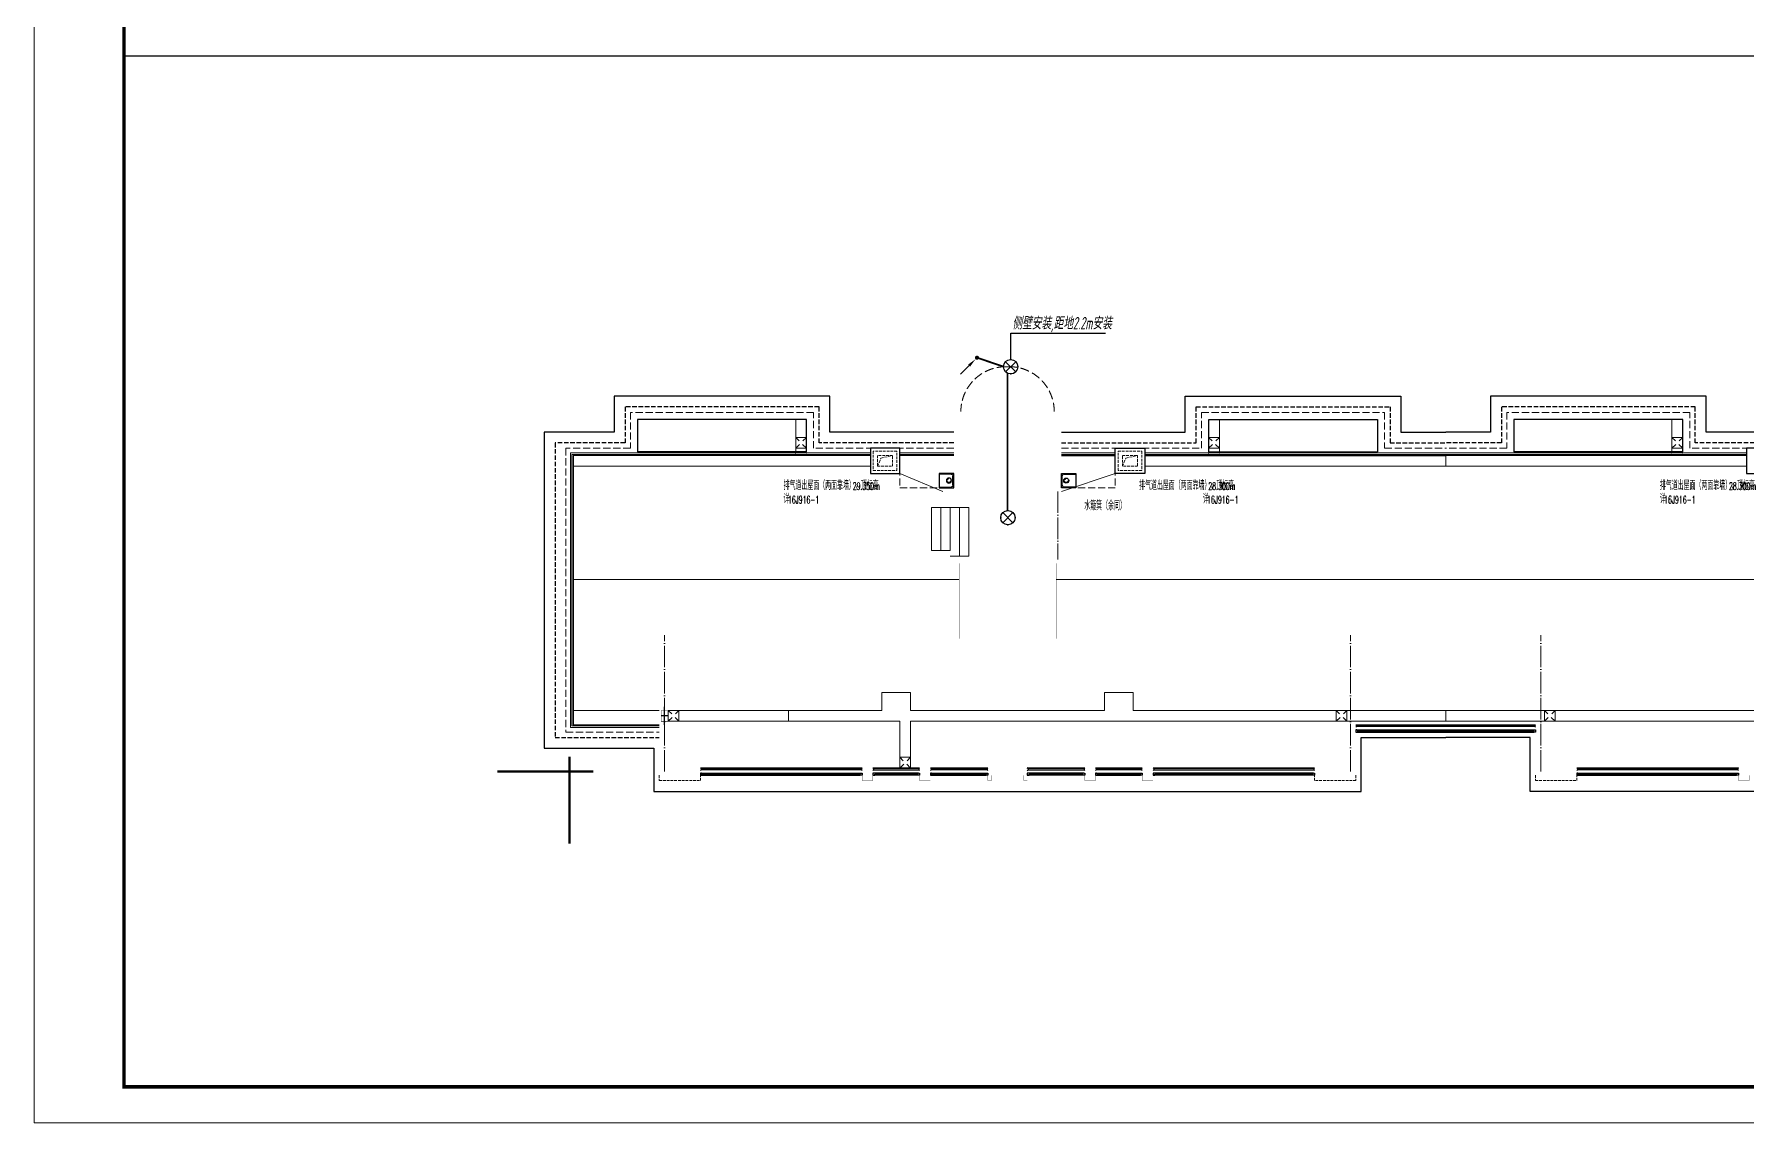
# Model space of a CAD drawing. Extents: x 5031545 to 5313844, y -886381 to -283477.
# Drawn here: x 5061544 to 5109229, y -886381 to -856082 of the extents above; entities that cross this region are included whole.
import ezdxf
from ezdxf.enums import TextEntityAlignment as Align

# ---------------------------------------------------------------- set-up
doc = ezdxf.new("R2010")
doc.units = 0
doc.header["$LTSCALE"] = 1000
doc.header["$MEASUREMENT"] = 0
for name, pattern in [('#P_--_20B1_001_t3$0$DASH', [0.35, 0.25, -0.1]), ('$1$DASH', [0.35, 0.25, -0.1]), ('__DASH', [0.35, 0.25, -0.1]), ('DASH', [0.35, 0.25, -0.1]), ('DOTE', [2.42, 2, -0.2, 0.02, -0.2])]:
    doc.linetypes.add(name, pattern=pattern)
doc.layers.get('0').update_dxf_attribs({"linetype": 'CONTINUOUS'})
for name, color, linetype in [('!!电气', 1, 'CONTINUOUS'), ('$RECOVER_210609100354-0', 7, 'CONTINUOUS'), ('3-栏杆1', 252, 'CONTINUOUS'), ('DIM-照明', 7, 'CONTINUOUS'), ('EQUIP-照明', 3, 'CONTINUOUS'), ('LWIRE', 4, 'CONTINUOUS'), ('ROOF', 183, 'CONTINUOUS'), ('VPIPE-雨水', 4, 'DASH'), ('WIRE-照明', 2, 'CONTINUOUS'), ('机电标识类', 1, 'CONTINUOUS'), ('污水', 3, 'CONTINUOUS'), ('看线', 185, 'CONTINUOUS'), ('管', 193, 'CONTINUOUS'), ('铝合金', 144, 'CONTINUOUS')]:
    doc.layers.add(name, color=color, linetype=linetype)
for name, color, linetype, lineweight in [('DOTE', 19, 'DOTE', 9), ('PUB_TEXT', 7, 'CONTINUOUS', 20), ('STAIR', 252, 'CONTINUOUS', 20), ('图框', 147, 'CONTINUOUS', 20), ('平面-分水线', 189, 'CONTINUOUS', 15), ('平面-排水沟', 86, 'CONTINUOUS', 15), ('平面-栏杆', 56, 'CONTINUOUS', 15), ('平面-看线', 252, 'CONTINUOUS', 15), ('线脚', 6, 'CONTINUOUS', 15)]:
    doc.layers.add(name, color=color, linetype=linetype, lineweight=lineweight)
doc.styles.add('_TCH_DIM', font='SIMPLEX', dxfattribs={"bigfont": 'GBCBIG'})
doc.styles.add('_TEL_DIM', font='simplex.shx', dxfattribs={"width": 0.8, "height": 3.5, "bigfont": 'hztxt.shx'})
doc.styles.add('HZTXT', font='gbeitc.shx', dxfattribs={"width": 0.8, "height": 400, "bigfont": 'hztxt.shx'})
doc.styles.get("Standard").update_dxf_attribs({"font": 'gbenor.shx', "bigfont": 'gbcbig.shx'})

# ---------------------------------------------------------------- blocks, each defined once
blk = doc.blocks.new('R5T6Y7TRF')
at = {"layer": '平面-分水线', "color": 252, "elevation": -134}
blk.add_lwpolyline([(392485, -26438), (392785, -26438), (392785, -26738), (392485, -26738)], close=True, dxfattribs=at)
for points in [[(392485, -26438), (392582, -26534)], [(392485, -26738), (392593, -26629)], [(392676, -26629), (392785, -26738)], [(392688, -26534), (392785, -26438)]]:
    blk.add_lwpolyline(points, dxfattribs=at)
blk = doc.blocks.new('GDGDGDGRGD')
at = {"linetype": '__DASH', "ltscale": 0.1}
blk.add_wipeout([(428917, 296115), (428717, 296115), (428717, 295815), (428917, 295815)], dxfattribs=at).dxf.layer = '污水'
at = {"layer": '机电标识类', "color": 250, "linetype": 'DASH', "ltscale": 400}
for p, q in [((428817, 295715), (428817, 296215)), ((428917, 295965), (428717, 295965))]:
    blk.add_line(p, q, dxfattribs=at)
at = {"layer": '污水', "linetype": '__DASH', "ltscale": 0.1, "const_width": 10}
blk.add_lwpolyline([(428917, 296115), (428717, 296115), (428717, 295815), (428917, 295815)], close=True, dxfattribs=at)
blk = doc.blocks.new('A$C3EB2330C')
at = {"layer": '管'}
for p, q in [((0, 380), (330, 380)), ((330, 20), (0, 20)), ((380, 330), (380, 70))]:
    blk.add_line(p, q, dxfattribs=at)
blk.add_lwpolyline([(400, 400), (400, 0), (0, 0), (0, 400)], close=True, dxfattribs=at)
for centre, start, end in [((330, 330), 0, 90), ((330, 70), 270, 360)]:
    blk.add_arc(centre, 50, start, end, dxfattribs=at)
blk.add_ellipse((267, 200), major_axis=(-49.5, -49.5), ratio=1, start_param=-0.785398, end_param=5.497787, dxfattribs=at)
blk = doc.blocks.new('$equip$00002539')
for p, q in [((-0.35, 0.35), (0.35, -0.35)), ((0.35, 0.35), (-0.35, -0.35))]:
    blk.add_line(p, q)
at = {"const_width": 0.032}
blk.add_lwpolyline([(-0.5, 0, 1), (0.5, 0, 1), (-0.5, 0, 0.911406)], format="xyb", dxfattribs=at)
blk.add_circle((0, 0), 0.5)
for p in [(-0.5, 0), (0, 0.5), (0.5, 0), (0, -0.5)]:
    blk.add_point(p)
at = {"color": 7, "style": '_TEL_DIM', "flags": 1}
blk.add_attdef('A', text='', height=0.00002, dxfattribs=at).set_placement((0, 0), align=Align.MIDDLE_CENTER)
blk = doc.blocks.new('$TelecSys$00000081')
for p, q in [((0.1, 0.1), (0.1, 0.1)), ((-1.15, -1.15), (-0.55, -0.55)), ((-0.1, -0.1), (-0.1, -0.1))]:
    blk.add_line(p, q)
at = {"const_width": 0.142}
blk.add_lwpolyline([(0.07, 0, 1), (-0.07, 0, 1)], format="xyb", close=True, dxfattribs=at)
blk.add_solid([(-0.62, -0.48), (-0.48, -0.62), (-0.1, -0.1)])
at = {"width": 0.8, "flags": 9}
blk.add_attdef('A', (0, 0), '', height=0.00002, rotation=180, dxfattribs=at)

msp = doc.modelspace()

# ---------------------------------------------------------------- linework, layer by layer
at = {"layer": '!!电气', "color": 6}
msp.add_line((5064043.6, -856681), (5137643.6, -856681), dxfattribs=at)
at = {"layer": '!!电气', "color": 7}
msp.add_lwpolyline([(5088732.7, -865136.8), (5088732.7, -864402.2), (5091373.5, -864402.2)], dxfattribs=at)
at = {"layer": '$RECOVER_210609100354-0', "color": 252, "const_width": 8}
for points in [[(5087296.1, -870806.3), (5087296.1, -872906.3), (5089996.1, -872906.3), (5089996.1, -870806.3)], [(5084596.1, -876706.3), (5084596.1, -876856.3), (5084896.1, -876856.3), (5084896.1, -876706.3)], [(5086196.1, -876706.3), (5086196.1, -876856.3), (5086496.1, -876856.3), (5086496.1, -876706.3)], [(5091096.1, -876706.3), (5091096.1, -876856.3), (5090796.1, -876856.3), (5090796.1, -876706.3)], [(5092696.1, -876706.3), (5092696.1, -876856.3), (5092396.1, -876856.3), (5092396.1, -876706.3)], [(5108996.1, -876706.3), (5108996.1, -876856.3), (5109296.1, -876856.3), (5109296.1, -876706.3)]]:
    msp.add_lwpolyline(points, dxfattribs=at)
at = {"color": 252}
for points in [[(5085646.1, -867606.3), (5084826.1, -867606.3), (5084826.1, -868306.3), (5085646.1, -868306.3)], [(5091646.1, -867606.3), (5092466.1, -867606.3), (5092466.1, -868306.3), (5091646.1, -868306.3)], [(5110046.1, -867606.3), (5109226.1, -867606.3), (5109226.1, -868306.3), (5110046.1, -868306.3)]]:
    msp.add_lwpolyline(points, close=True, dxfattribs=at)
at = {"color": 252, "const_width": 8}
for points in [[(5088096.1, -876706.3), (5088096.1, -876856.3), (5088196.1, -876856.3), (5088196.1, -876706.3)], [(5089196.1, -876706.3), (5089196.1, -876856.3), (5089096.1, -876856.3), (5089096.1, -876706.3)]]:
    msp.add_lwpolyline(points, dxfattribs=at)
at = {"layer": '3-栏杆1', "color": 252}
for p, q in [((5098366.4, -875324.1), (5098346.1, -875306.3)), ((5098346.1, -875306.3), (5098366.4, -875324.1)), ((5098366.4, -875353.4), (5098346.1, -875373.2)), ((5098346.1, -875373.2), (5098366.4, -875353.4)), ((5098366.4, -875324.1), (5103325.8, -875324.1)), ((5098366.4, -875324.1), (5098366.4, -875353.4)), ((5103325.8, -875353.4), (5098366.4, -875353.4)), ((5103325.8, -875324.1), (5103346.1, -875306.3)), ((5103346.1, -875306.3), (5103325.8, -875324.1)), ((5103325.8, -875324.1), (5103325.8, -875353.4)), ((5103346.1, -875373.2), (5103325.8, -875353.4)), ((5080116.4, -876524.1), (5080096.1, -876506.3)), ((5080096.1, -876506.3), (5080116.4, -876524.1)), ((5080116.4, -876553.4), (5080096.1, -876573.2)), ((5080096.1, -876573.2), (5080116.4, -876553.4)), ((5080116.4, -876524.1), (5084575.8, -876524.1)), ((5080116.4, -876524.1), (5080116.4, -876553.4)), ((5084575.8, -876553.4), (5080116.4, -876553.4)), ((5084575.8, -876524.1), (5084596.1, -876506.3)), ((5084596.1, -876506.3), (5084575.8, -876524.1)), ((5084575.8, -876524.1), (5084575.8, -876553.4)), ((5084596.1, -876573.2), (5084575.8, -876553.4)), ((5084896.1, -876506.3), (5084916.4, -876524.1)), ((5084896.1, -876573.2), (5084916.4, -876553.4)), ((5086175.8, -876524.1), (5084916.4, -876524.1)), ((5084916.4, -876524.1), (5084916.4, -876553.4)), ((5084916.4, -876553.4), (5086175.8, -876553.4)), ((5086175.8, -876524.1), (5086196.1, -876506.3)), ((5086196.1, -876506.3), (5086175.8, -876524.1)), ((5086175.8, -876524.1), (5086175.8, -876553.4)), ((5086175.8, -876553.4), (5086196.1, -876573.2)), ((5086196.1, -876573.2), (5086175.8, -876553.4)), ((5086516.4, -876524.1), (5086496.1, -876506.3)), ((5086496.1, -876506.3), (5086516.4, -876524.1)), ((5086516.4, -876553.4), (5086496.1, -876573.2)), ((5086496.1, -876573.2), (5086516.4, -876553.4)), ((5086516.4, -876524.1), (5088075.8, -876524.1)), ((5086516.4, -876524.1), (5086516.4, -876553.4)), ((5088075.8, -876553.4), (5086516.4, -876553.4)), ((5088075.8, -876524.1), (5088096.1, -876506.3)), ((5088096.1, -876506.3), (5088075.8, -876524.1)), ((5088075.8, -876524.1), (5088075.8, -876553.4)), ((5088096.1, -876573.2), (5088075.8, -876553.4)), ((5089216.4, -876524.1), (5089196.1, -876506.3)), ((5089196.1, -876506.3), (5089216.4, -876524.1)), ((5089196.1, -876573.2), (5089216.4, -876553.4)), ((5090775.8, -876524.1), (5089216.4, -876524.1)), ((5089216.4, -876524.1), (5089216.4, -876553.4)), ((5089216.4, -876553.4), (5090775.8, -876553.4)), ((5090775.8, -876524.1), (5090796.1, -876506.3)), ((5090796.1, -876506.3), (5090775.8, -876524.1)), ((5090775.8, -876524.1), (5090775.8, -876553.3)), ((5090775.8, -876553.3), (5090796.1, -876573.2)), ((5090796.1, -876573.2), (5090775.8, -876553.3)), ((5091116.4, -876524.1), (5091096.1, -876506.3)), ((5091096.1, -876506.3), (5091116.4, -876524.1)), ((5091116.4, -876553.3), (5091096.1, -876573.2)), ((5091096.1, -876573.2), (5091116.4, -876553.3)), ((5091116.4, -876524.1), (5092375.8, -876524.1)), ((5091116.4, -876524.1), (5091116.4, -876553.3)), ((5092375.8, -876553.4), (5091116.4, -876553.4)), ((5092396.1, -876506.3), (5092375.8, -876524.1)), ((5092375.8, -876524.1), (5092375.8, -876553.3)), ((5092396.1, -876573.2), (5092375.8, -876553.3)), ((5092716.4, -876524.1), (5092696.1, -876506.3)), ((5092696.1, -876506.3), (5092716.4, -876524.1)), ((5092696.1, -876573.2), (5092716.4, -876553.3)), ((5097175.8, -876524.1), (5092716.4, -876524.1)), ((5092716.4, -876524.1), (5092716.4, -876553.3)), ((5092716.4, -876553.4), (5097175.8, -876553.4)), ((5097175.8, -876524), (5097196.1, -876506.3)), ((5097196.1, -876506.3), (5097175.8, -876524)), ((5097175.8, -876524), (5097175.8, -876553.3)), ((5097175.8, -876553.3), (5097196.1, -876573.2)), ((5097196.1, -876573.2), (5097175.8, -876553.3)), ((5104516.4, -876524), (5104496.1, -876506.3)), ((5104496.1, -876506.3), (5104516.4, -876524)), ((5104516.4, -876553.3), (5104496.1, -876573.2)), ((5104496.1, -876573.2), (5104516.4, -876553.3)), ((5104516.4, -876524), (5104516.4, -876553.3)), ((5104516.4, -876524.1), (5108975.8, -876524.1)), ((5108975.8, -876553.4), (5104516.4, -876553.4)), ((5108975.8, -876524.1), (5108996.1, -876506.3)), ((5108996.1, -876506.3), (5108975.8, -876524.1)), ((5108975.8, -876524.1), (5108975.8, -876553.3)), ((5108996.1, -876573.2), (5108975.8, -876553.3))]:
    msp.add_line(p, q, dxfattribs=at)
at = {"layer": 'DIM-照明', "color": 4, "lineweight": 50}
for p, q in [((5076446.1, -878606.3), (5076446.1, -876196.8)), ((5074446.1, -876606.3), (5077107.3, -876606.3))]:
    msp.add_line(p, q, dxfattribs=at)
at = {"layer": 'DOTE', "color": 252, "linetype": 'DOTE', "ltscale": 0.3}
for p, q in [((5090046.1, -868806.3), (5090046.1, -870706.3)), ((5079096.1, -876606.3), (5079096.1, -872806.3)), ((5098196.1, -876606.3), (5098196.1, -872806.3)), ((5103496.1, -876606.3), (5103496.1, -872806.3))]:
    msp.add_line(p, q, dxfattribs=at)
at = {"layer": 'ROOF', "color": 252, "ltscale": 0.8}
for p, q in [((5083046.1, -867706.3), (5078346.1, -867706.3)), ((5083046.1, -867806.3), (5078346.1, -867806.3)), ((5094246.1, -867706.3), (5098946.1, -867706.3)), ((5094246.1, -867806.3), (5098946.1, -867806.3)), ((5107446.1, -867706.3), (5102746.1, -867706.3)), ((5107446.1, -867806.3), (5102746.1, -867806.3))]:
    msp.add_line(p, q, dxfattribs=at)
for points in [[(5087146.1, -867156.3), (5083696.1, -867156.3), (5083696.1, -866156.3), (5077696.1, -866156.3), (5077696.1, -867156.3), (5075746.1, -867156.3), (5075746.1, -875956.3), (5078796.1, -875956.3)], [(5090146.1, -867156.3), (5093596.1, -867156.3), (5093596.1, -866156.3), (5099596.1, -866156.3), (5099596.1, -867156.3), (5100846.1, -867156.3)], [(5111546.1, -867156.3), (5108096.1, -867156.3), (5108096.1, -866156.3), (5102096.1, -866156.3), (5102096.1, -867156.3), (5100846.1, -867156.3)], [(5083046.1, -867706.3), (5083046.1, -866806.3), (5078346.1, -866806.3), (5078346.1, -867706.3)], [(5094246.1, -867706.3), (5094246.1, -866806.3), (5098946.1, -866806.3), (5098946.1, -867706.3)], [(5107446.1, -867706.3), (5107446.1, -866806.3), (5102746.1, -866806.3), (5102746.1, -867706.3)], [(5084826.1, -867806.3), (5083046.1, -867806.3)], [(5087146.1, -867806.3), (5085646.1, -867806.3)], [(5090146.1, -867806.3), (5091646.1, -867806.3)], [(5092466.1, -867806.3), (5094246.1, -867806.3)], [(5098946.1, -867806.3), (5100846.1, -867806.3)], [(5102746.1, -867806.3), (5100846.1, -867806.3)], [(5109226.1, -867806.3), (5107446.1, -867806.3)]]:
    msp.add_lwpolyline(points, dxfattribs=at)
at = {"layer": 'STAIR', "color": 252}
msp.add_line((5087046.1, -870456.3), (5087046.1, -869256.3), dxfattribs=at)
at = {"layer": 'STAIR', "color": 252, "linetype": 'DASH'}
msp.add_lwpolyline([(5087346.1, -866586.3, -0.4142136), (5088596.1, -865336.3), (5088696.1, -865336.3, -0.4142136), (5089946.1, -866586.3)], format="xyb", dxfattribs=at)
at = {"layer": 'STAIR', "color": 252}
for points in [[(5086786.1, -869256.3), (5086526.1, -869256.3), (5086526.1, -870456.3), (5086786.1, -870456.3)], [(5087046.1, -869256.3), (5086786.1, -869256.3), (5086786.1, -870456.3), (5087046.1, -870456.3)], [(5087046.1, -869256.3), (5087306.1, -869256.3), (5087306.1, -870606.3), (5087046.1, -870606.3)], [(5087306.1, -869256.3), (5087566.1, -869256.3), (5087566.1, -870606.3), (5087306.1, -870606.3)]]:
    msp.add_lwpolyline(points, dxfattribs=at)
at = {"layer": 'VPIPE-雨水', "color": 252}
for centre in [(5087013.6, -868506.3), (5090278.6, -868506.3)]:
    msp.add_circle(centre, 55, dxfattribs=at)
at = {"layer": 'WIRE-照明', "color": 2, "const_width": 50}
for points in [[(5088532.7, -865332.4), (5087794.7, -865085.5)], [(5088644.4, -869338.8), (5088644.4, -865509.6)]]:
    msp.add_lwpolyline(points, dxfattribs=at)
at = {"layer": '平面-排水沟', "color": 252}
for p, q in [((5082746.1, -866806.3), (5082746.1, -867706.3)), ((5094546.1, -866806.3), (5094546.1, -867706.3)), ((5107146.1, -866806.3), (5107146.1, -867706.3)), ((5100846.1, -867806.3), (5100846.1, -868106.3)), ((5084826.1, -868106.3), (5076546.1, -868106.3)), ((5085646.1, -868306.3), (5086846.1, -868806.3)), ((5091646.1, -868306.3), (5090146.1, -868806.3)), ((5092466.1, -868106.3), (5100846.1, -868106.3)), ((5109226.1, -868106.3), (5100846.1, -868106.3)), ((5087296.1, -871256.3), (5076546.1, -871256.3)), ((5089996.1, -871256.3), (5100846.1, -871256.3)), ((5111696.1, -871256.3), (5100846.1, -871256.3)), ((5092146.1, -874706.3), (5092146.1, -874406.3)), ((5082546.1, -875206.3), (5082546.1, -874906.3)), ((5085946.1, -874906.3), (5091346.1, -874906.2)), ((5092146.1, -874906.2), (5100846.4, -874906.2)), ((5109546.1, -874906.2), (5100845.8, -874906.2)), ((5100846.1, -874906.1), (5100846.1, -875206.1)), ((5085646.1, -875206.2), (5085646.1, -876506.3)), ((5085946.1, -875206.2), (5100846.1, -875206.1)), ((5115746.1, -875206.2), (5100846.1, -875206.1))]:
    msp.add_line(p, q, dxfattribs=at)
for points in [[(5085946.1, -874906.3), (5085946.1, -874406.3), (5085146.1, -874406.3), (5085146.1, -874906.3)], [(5092146.1, -874906.3), (5092146.1, -874406.3), (5091346.1, -874406.3), (5091346.1, -874906.3)], [(5085946.1, -876506.3), (5085946.1, -875206.2)]]:
    msp.add_lwpolyline(points, dxfattribs=at)
at = {"layer": '平面-栏杆', "color": 252}
for points in [[(5087146.1, -867736.3), (5085646.1, -867736.3)], [(5087146.1, -867776.3), (5085646.1, -867776.3)], [(5090146.1, -867736.3), (5091646.1, -867736.3)], [(5090146.1, -867776.3), (5091646.1, -867776.3)], [(5092466.1, -867736.3), (5100846.1, -867736.3)], [(5092466.1, -867776.3), (5100846.1, -867776.3)], [(5109226.1, -867736.3), (5100846.1, -867736.3)], [(5109226.1, -867776.3), (5100846.1, -867776.3)]]:
    msp.add_lwpolyline(points, dxfattribs=at)
at = {"layer": '平面-看线', "color": 252}
for p, q in [((5103346.1, -875306.3), (5098346.1, -875306.3)), ((5084596.1, -876506.3), (5080096.1, -876506.3)), ((5086196.1, -876506.3), (5084896.1, -876506.3)), ((5086496.1, -876506.3), (5088096.1, -876506.3)), ((5090796.1, -876506.3), (5089196.1, -876506.3)), ((5091096.1, -876506.3), (5092396.1, -876506.3)), ((5092696.1, -876506.3), (5097196.1, -876506.3)), ((5108996.1, -876506.3), (5104496.1, -876506.3))]:
    msp.add_line(p, q, dxfattribs=at)
at = {"layer": '平面-看线', "color": 252, "linetype": 'DASH', "ltscale": 0.8}
for points in [[(5087146.1, -867606.3), (5083246.1, -867606.3), (5083246.1, -866606.3), (5078146.1, -866606.3), (5078146.1, -867606.3), (5076346.1, -867606.3), (5076346.1, -875506.3), (5078946.1, -875506.3)], [(5090146.1, -867606.3), (5094046.1, -867606.3), (5094046.1, -866606.3), (5099146.1, -866606.3), (5099146.1, -867606.3), (5100846.1, -867606.3)], [(5111546.1, -867606.3), (5107646.1, -867606.3), (5107646.1, -866606.3), (5102546.1, -866606.3), (5102546.1, -867606.3), (5100846.1, -867606.3)], [(5085646.1, -867606.3), (5085646.1, -868706.3), (5086846.1, -868706.3)], [(5091646.1, -867606.3), (5091646.1, -868706.3), (5090146.1, -868706.3)]]:
    msp.add_lwpolyline(points, dxfattribs=at)
at = {"layer": '平面-看线', "color": 252, "linetype": 'DASH', "ltscale": 0.3}
for points in [[(5078946.1, -876706.3), (5078946.1, -876856.3), (5080096.1, -876856.3), (5080096.1, -876706.3)], [(5098346.1, -876706.3), (5098346.1, -876856.3), (5097196.1, -876856.3), (5097196.1, -876706.3)], [(5103346.1, -876706.3), (5103346.1, -876856.3), (5104496.1, -876856.3), (5104496.1, -876706.3)]]:
    msp.add_lwpolyline(points, dxfattribs=at)
at = {"layer": '污水', "color": 252, "linetype": '__DASH', "ltscale": 0.1, "const_width": 10}
for points in [[(5082746.1, -867706.3), (5082746.1, -867806.4), (5083046.1, -867806.4), (5083046.1, -867706.3)], [(5094546.1, -867706.3), (5094546.1, -867806.4), (5094246.1, -867806.4), (5094246.1, -867706.3)], [(5107146.1, -867706.3), (5107146.1, -867806.4), (5107446.1, -867806.4), (5107446.1, -867706.3)]]:
    msp.add_lwpolyline(points, close=True, dxfattribs=at)
at = {"layer": '看线', "color": 252, "linetype": '#P_--_20B1_001_t3$0$DASH', "ltscale": 0.5}
for points in [[(5087146.1, -867456.3), (5083396.1, -867456.3), (5083396.1, -866456.3), (5077996.1, -866456.3), (5077996.1, -867456.3), (5076046.1, -867456.3), (5076046.1, -875656.3), (5078946.1, -875656.3)], [(5090146.1, -867456.3), (5093896.1, -867456.3), (5093896.1, -866456.3), (5099296.1, -866456.3), (5099296.1, -867456.3), (5100846.1, -867456.3)], [(5111546.1, -867456.3), (5107796.1, -867456.3), (5107796.1, -866456.3), (5102396.1, -866456.3), (5102396.1, -867456.3), (5100846.1, -867456.3)]]:
    msp.add_lwpolyline(points, dxfattribs=at)
at = {"layer": '看线', "color": 252}
for points in [[(5078796.1, -875956.3), (5078796.1, -877156.3), (5098496.1, -877156.3), (5098496.1, -875656.3), (5100846.1, -875656.3)], [(5122896.1, -875956.3), (5122896.1, -877156.3), (5103196.1, -877156.3), (5103196.1, -875656.3), (5100846.1, -875656.3)]]:
    msp.add_lwpolyline(points, dxfattribs=at)
at = {"layer": '线脚', "color": 252, "linetype": '$1$DASH', "ltscale": 0.3}
for points in [[(5085566.1, -867686.3), (5084906.1, -867686.3), (5084906.1, -868226.3), (5085566.1, -868226.3)], [(5085446.1, -867806.3), (5085026.1, -867806.3), (5085026.1, -868106.3), (5085446.1, -868106.3)], [(5091726.1, -867686.3), (5092386.1, -867686.3), (5092386.1, -868226.3), (5091726.1, -868226.3)], [(5091846.1, -867806.3), (5092266.1, -867806.3), (5092266.1, -868106.3), (5091846.1, -868106.3)]]:
    msp.add_lwpolyline(points, close=True, dxfattribs=at)
for points in [[(5085026.1, -868106.3), (5085119.6, -867881.9), (5085446.1, -867806.3)], [(5091846.1, -868106.3), (5091939.6, -867881.9), (5092266.1, -867806.3)]]:
    msp.add_lwpolyline(points, dxfattribs=at)
at = {"layer": '铝合金', "color": 252}
for points in [[(5098376.1, -875446.3), (5098346.1, -875446.3), (5098346.1, -875506.3), (5098396.1, -875506.3), (5098396.1, -875476.3)], [(5098346.1, -875476.3), (5098346.1, -875506.3), (5098396.1, -875506.3), (5098396.1, -875496.3), (5098396.1, -875496.3), (5098396.1, -875476.3)], [(5098376.1, -875446.3), (5103316.1, -875446.3)], [(5098396.1, -875476.3), (5103296.1, -875476.3)], [(5098396.1, -875506.3), (5103296.1, -875506.3)], [(5103316.1, -875446.3), (5103346.1, -875446.3), (5103346.1, -875506.3), (5103296.1, -875506.3), (5103296.1, -875476.3)], [(5103346.1, -875476.3), (5103346.1, -875506.3), (5103296.1, -875506.3), (5103296.1, -875496.3), (5103296.1, -875496.3), (5103296.1, -875476.3)], [(5080126.1, -876646.3), (5080096.1, -876646.3), (5080096.1, -876706.3), (5080146.1, -876706.3), (5080146.1, -876676.3)], [(5080096.1, -876676.3), (5080096.1, -876706.3), (5080146.1, -876706.3), (5080146.1, -876696.3), (5080146.1, -876696.3), (5080146.1, -876676.3)], [(5080126.1, -876646.3), (5084566.1, -876646.3)], [(5080146.1, -876676.3), (5084546.1, -876676.3)], [(5080146.1, -876706.3), (5084546.1, -876706.3)], [(5084566.1, -876646.3), (5084596.1, -876646.3), (5084596.1, -876706.3), (5084546.1, -876706.3), (5084546.1, -876676.3)], [(5084596.1, -876676.3), (5084596.1, -876706.3), (5084546.1, -876706.3), (5084546.1, -876696.3), (5084546.1, -876696.3), (5084546.1, -876676.3)], [(5084926.1, -876646.3), (5084896.1, -876646.3), (5084896.1, -876706.3), (5084946.1, -876706.3), (5084946.1, -876676.3)], [(5084896.1, -876676.3), (5084896.1, -876706.3), (5084946.1, -876706.3), (5084946.1, -876696.3), (5084946.1, -876696.3), (5084946.1, -876676.3)], [(5086166.1, -876646.3), (5084926.1, -876646.3)], [(5086146.1, -876676.3), (5084946.1, -876676.3)], [(5086146.1, -876706.3), (5084946.1, -876706.3)], [(5086166.1, -876646.3), (5086196.1, -876646.3), (5086196.1, -876706.3), (5086146.1, -876706.3), (5086146.1, -876676.3)], [(5086196.1, -876676.3), (5086196.1, -876706.3), (5086146.1, -876706.3), (5086146.1, -876696.3), (5086146.1, -876696.3), (5086146.1, -876676.3)], [(5086526.1, -876646.3), (5086496.1, -876646.3), (5086496.1, -876706.3), (5086546.1, -876706.3), (5086546.1, -876676.3)], [(5086496.1, -876676.3), (5086496.1, -876706.3), (5086546.1, -876706.3), (5086546.1, -876696.3), (5086546.1, -876696.3), (5086546.1, -876676.3)], [(5086526.1, -876646.3), (5088066.1, -876646.3)], [(5086546.1, -876676.3), (5088046.1, -876676.3)], [(5086546.1, -876706.3), (5088046.1, -876706.3)], [(5088066.1, -876646.3), (5088096.1, -876646.3), (5088096.1, -876706.3), (5088046.1, -876706.3), (5088046.1, -876676.3)], [(5088096.1, -876676.3), (5088096.1, -876706.3), (5088046.1, -876706.3), (5088046.1, -876696.3), (5088046.1, -876696.3), (5088046.1, -876676.3)], [(5089226.1, -876646.3), (5089196.1, -876646.3), (5089196.1, -876706.3), (5089246.1, -876706.3), (5089246.1, -876676.3)], [(5089196.1, -876676.3), (5089196.1, -876706.3), (5089246.1, -876706.3), (5089246.1, -876696.3), (5089246.1, -876696.3), (5089246.1, -876676.3)], [(5090766.1, -876646.3), (5089226.1, -876646.3)], [(5090746.1, -876676.3), (5089246.1, -876676.3)], [(5090746.1, -876706.3), (5089246.1, -876706.3)], [(5090766.1, -876646.3), (5090796.1, -876646.3), (5090796.1, -876706.3), (5090746.1, -876706.3), (5090746.1, -876676.3)], [(5090796.1, -876676.3), (5090796.1, -876706.3), (5090746.1, -876706.3), (5090746.1, -876696.3), (5090746.1, -876696.3), (5090746.1, -876676.3)], [(5091126.1, -876646.3), (5091096.1, -876646.3), (5091096.1, -876706.3), (5091146.1, -876706.3), (5091146.1, -876676.3)], [(5091096.1, -876676.3), (5091096.1, -876706.3), (5091146.1, -876706.3), (5091146.1, -876696.3), (5091146.1, -876696.3), (5091146.1, -876676.3)], [(5091126.1, -876646.3), (5092366.1, -876646.3)], [(5091146.1, -876676.3), (5092346.1, -876676.3)], [(5091146.1, -876706.3), (5092346.1, -876706.3)], [(5092366.1, -876646.3), (5092396.1, -876646.3), (5092396.1, -876706.3), (5092346.1, -876706.3), (5092346.1, -876676.3)], [(5092396.1, -876676.3), (5092396.1, -876706.3), (5092346.1, -876706.3), (5092346.1, -876696.3), (5092346.1, -876696.3), (5092346.1, -876676.3)], [(5092726.1, -876646.3), (5092696.1, -876646.3), (5092696.1, -876706.3), (5092746.1, -876706.3), (5092746.1, -876676.3)], [(5092696.1, -876676.3), (5092696.1, -876706.3), (5092746.1, -876706.3), (5092746.1, -876696.3), (5092746.1, -876696.3), (5092746.1, -876676.3)], [(5097166.1, -876646.2), (5092726.1, -876646.3)], [(5097146.1, -876676.2), (5092746.1, -876676.3)], [(5097146.1, -876706.2), (5092746.1, -876706.3)], [(5097166.1, -876646.2), (5097196.1, -876646.3), (5097196.1, -876706.3), (5097146.1, -876706.2), (5097146.1, -876676.2)], [(5097196.1, -876676.3), (5097196.1, -876706.3), (5097146.1, -876706.2), (5097146.1, -876696.2), (5097146.1, -876696.2), (5097146.1, -876676.2)], [(5104526.1, -876646.2), (5104496.1, -876646.3), (5104496.1, -876706.3), (5104546.1, -876706.2), (5104546.1, -876676.2)], [(5104496.1, -876676.3), (5104496.1, -876706.3), (5104546.1, -876706.2), (5104546.1, -876696.2), (5104546.1, -876696.2), (5104546.1, -876676.2)], [(5104526.1, -876646.2), (5108966.1, -876646.3)], [(5104546.1, -876676.2), (5108946.1, -876676.3)], [(5104546.1, -876706.2), (5108946.1, -876706.3)], [(5108966.1, -876646.3), (5108996.1, -876646.3), (5108996.1, -876706.3), (5108946.1, -876706.3), (5108946.1, -876676.3)], [(5108996.1, -876676.3), (5108996.1, -876706.3), (5108946.1, -876706.3), (5108946.1, -876696.3), (5108946.1, -876696.3), (5108946.1, -876676.3)]]:
    msp.add_lwpolyline(points, dxfattribs=at)

# ---------------------------------------------------------------- block references
at = {"color": 252}
for p in [(4690261.2, -840868.7, 134.4), (4714661.2, -840868.7, 134.4), (4711111.2, -848468.7, 134.4), (4693161.2, -849768.7, 134.4)]:
    msp.add_blockref('R5T6Y7TRF', p, dxfattribs=at)
at = {"color": 252, "xscale": -1, "rotation": 359.9999999999965}
msp.add_blockref('R5T6Y7TRF', (5487031, -840868.7, 134.4), dxfattribs=at)
at = {"color": 252, "xscale": -1}
msp.add_blockref('R5T6Y7TRF', (5490581, -848468.7, 134.4), dxfattribs=at)
at = {"layer": 'EQUIP-照明', "color": 2, "xscale": 400, "yscale": 400, "zscale": 400}
for p in [(5088732.7, -865336.8), (5088655.7, -869538.5)]:
    msp.add_blockref('$equip$00002539', p, dxfattribs=at)
at = {"layer": 'LWIRE', "color": 1, "xscale": 400, "yscale": 400, "zscale": 400}
msp.add_blockref('$TelecSys$00000081', (5087794.7, -865085.5), dxfattribs=at)
at = {"layer": '管', "color": 252, "xscale": -1, "rotation": 180}
msp.add_blockref('A$C3EB2330C', (5086746.1, -868306.3), dxfattribs=at)
at = {"layer": '管', "color": 252, "rotation": 180}
msp.add_blockref('A$C3EB2330C', (5090546.1, -868306.3), dxfattribs=at)

# ---------------------------------------------------------------- texts
at = {"layer": 'DIM-照明', "style": 'HZTXT', "width": 0.7}
msp.add_text('侧壁安装,距地2.2m安装', height=350, dxfattribs=at).set_placement((5088777, -864299.7))
at = {"layer": 'PUB_TEXT', "color": 252, "style": '_TCH_DIM'}
for s, height, width, p in [('排气道出屋面（两面靠墙），顶标高', 236.312, 0.7, (5082408.9, -868764.9)), ('29.350m', 208.25, 0.494118, (5084335.5, -868764.9)), ('排气道出屋面（两面靠墙），顶标高', 236.312, 0.7, (5092309.9, -868764.9)), ('28.300m', 208.25, 0.494118, (5094236.5, -868764.9)), ('排气道出屋面（两面靠墙），顶标高', 236.312, 0.7, (5106808.9, -868764.9)), ('28.300m', 208.25, 0.494118, (5108735.5, -868764.9)), ('详', 236.3, 0.7, (5082408.9, -869142.2)), ('16J916-1', 208.25, 0.494118, (5082529.3, -869142.2)), ('水簸箕（余同）', 236.31, 0.7, (5090782.8, -869329.4)), ('详', 236.3, 0.7, (5094081.8, -869142.2)), ('16J916-1', 208.25, 0.494118, (5094202.2, -869142.2)), ('详', 236.3, 0.7, (5106808.9, -869142.2)), ('16J916-1', 208.25, 0.494118, (5106929.3, -869142.2))]:
    msp.add_text(s, height=height, dxfattribs=dict(at, width=width)).set_placement(p)

# ---------------------------------------------------------------- next in the draw order: block references
at = {"color": 252}
msp.add_blockref('GDGDGDGRGD', (4650279.8, -1171022.2), dxfattribs=at)

# ---------------------------------------------------------------- next in the draw order: linework, layer by layer
at = {"layer": 'ROOF', "color": 252, "ltscale": 0.8}
msp.add_lwpolyline([(5078346.1, -867806.3), (5076546.1, -867806.3), (5076546.1, -875306.3), (5078946.1, -875306.3)], dxfattribs=at)
at = {"layer": '图框'}
msp.add_lwpolyline([(5061543.6, -826981), (5145643.6, -826981), (5145643.6, -886381), (5061543.6, -886381)], close=True, dxfattribs=at)
at = {"layer": '图框', "const_width": 100}
msp.add_lwpolyline([(5144643.6, -885381), (5144643.6, -827981), (5064043.6, -827981), (5064043.6, -885381)], close=True, dxfattribs=at)
at = {"layer": '平面-排水沟', "color": 252}
for p, q in [((5078946.1, -874907.1), (5076546, -874907.1)), ((5079196.4, -874906.3), (5085146.1, -874906.3)), ((5079196.1, -875206.3), (5085646.1, -875206.2))]:
    msp.add_line(p, q, dxfattribs=at)
at = {"layer": '平面-栏杆', "color": 252}
for points in [[(5084826.1, -867736.3), (5076476.1, -867736.3), (5076476.1, -875376.3), (5078946.1, -875376.3)], [(5084826.1, -867776.3), (5076516.1, -867776.3), (5076516.1, -875336.3), (5078946.1, -875336.3)]]:
    msp.add_lwpolyline(points, dxfattribs=at)

# ---------------------------------------------------------------- next in the draw order: block references
at = {"color": 252}
msp.add_blockref('R5T6Y7TRF', (4686711.2, -848468.7, 134.4), dxfattribs=at)

doc.saveas('drawing.dxf')
